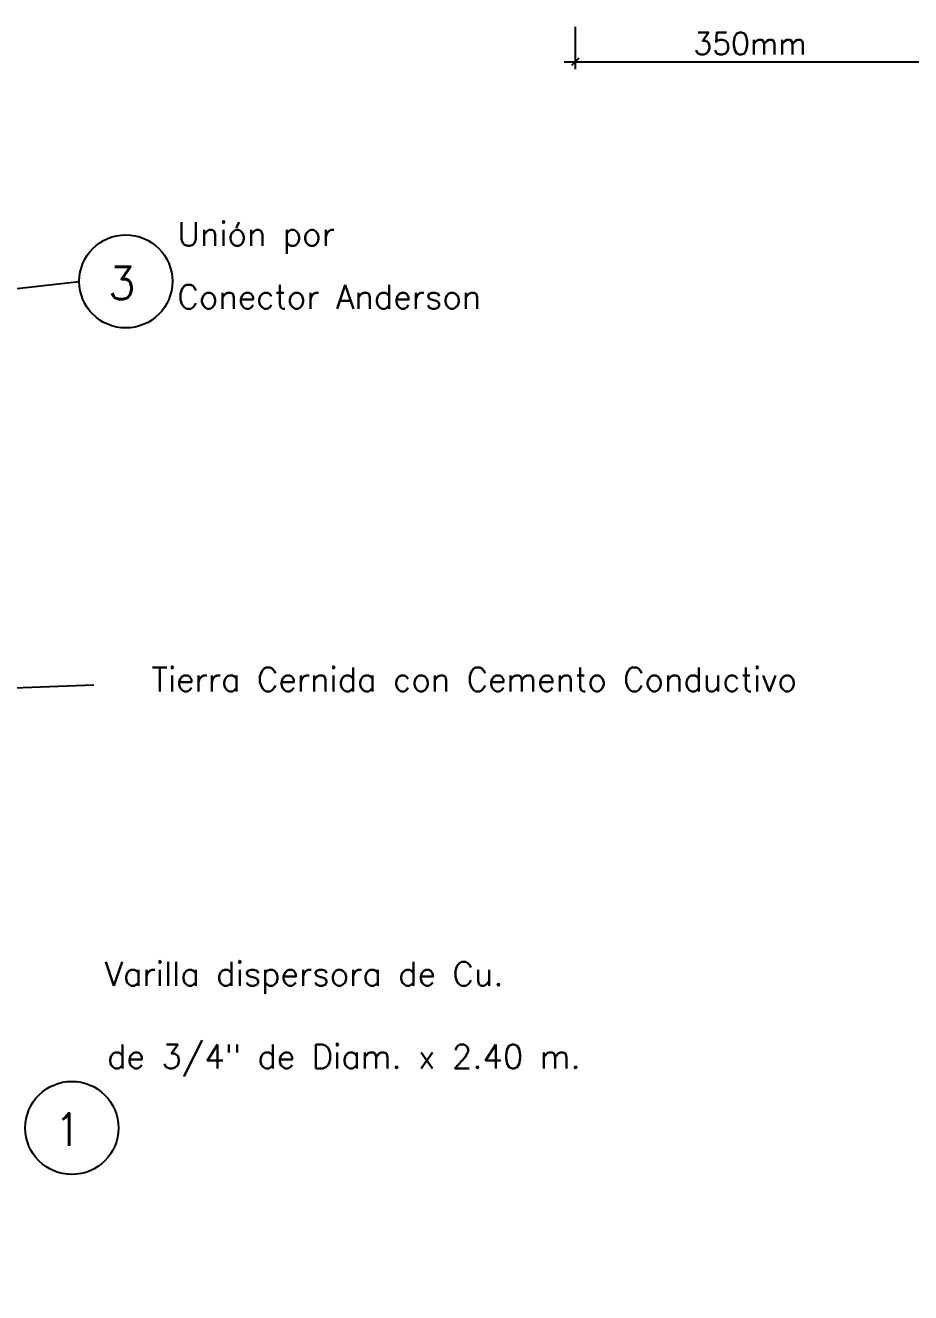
# Model space of a CAD drawing. Header units: inches. Extents: x 1693 to 10990, y 1878 to 5055.
# Drawn here: x 10284.51 to 10313.55, y 4518.24 to 4559.81 of the extents above; entities that cross this region are included whole.
import ezdxf

# ---------------------------------------------------------------- set-up
doc = ezdxf.new("R2010")
doc.units = ezdxf.units.IN
doc.layers.add('Armados BT', color=4, linetype='Continuous')
doc.layers.add('REFERENCIA', color=7, linetype='Continuous')
doc.styles.add('Romans', font='romans.shx')

msp = doc.modelspace()

# ---------------------------------------------------------------- hatches: boundary and pattern name
at = {"layer": 'REFERENCIA'}
h = msp.add_hatch(dxfattribs=at)
h.set_pattern_fill('ANSI38', color=2, scale=18.270378, style=0)
h.set_pattern_definition([(135, (10566.6485, 4219.846), (1.614888, 1.614888), []), (45, (10566.6485, 4219.846), (4.844665, 1.614888), [5.709493, -3.425696])])
h.paths.add_polyline_path([(10273.88, 4539.398), (10279.1, 4539.398), (10279.1, 4551.821), (10282.871, 4551.821), (10282.871, 4535.744), (10279.1, 4535.744), (10279.1, 4485.805), (10273.88, 4485.805)])
h.paths.add_polyline_path([(10279.1, 4559.809), (10282.871, 4559.809), (10282.871, 4552.331), (10279.1, 4552.331)])
h.paths.add_polyline_path([(10301.229, 4536.193), (10276.534, 4536.193), (10276.534, 4538.102), (10301.229, 4538.102)], flags=9)

# ---------------------------------------------------------------- linework, layer by layer
at = {"color": 2}
for p, q in [((10302.543, 4559.758, -0.291), (10302.543, 4558.371, -0.291)), ((10302.182, 4558.613, -0.291), (10314.724, 4558.613, -0.291))]:
    msp.add_line(p, q, dxfattribs=at)
at = {"color": 0, "linetype": 'ByBlock', "lineweight": -2}
msp.add_line((10302.663, 4558.733, -0.291), (10302.422, 4558.492, -0.291), dxfattribs=at)
at = {"layer": 'Armados BT', "color": 7}
for centre in [(10287.805, 4551.411, -0.291), (10286.036, 4523.643, -0.291)]:
    msp.add_circle(centre, 1.528, dxfattribs=at)
at = {"layer": 'REFERENCIA'}
for p, q in [((10266.266, 4549.108, -0.291), (10286.277, 4551.411, -0.291)), ((10269.741, 4537.539, -0.291), (10286.76, 4538.176, -0.291))]:
    msp.add_line(p, q, dxfattribs=at)

# ---------------------------------------------------------------- texts
at = {"color": 10, "style": 'Romans'}
msp.add_text('350mm', height=0.7236, dxfattribs=at).set_placement((10306.424, 4558.854, -0.291))
at = {"layer": 'Armados BT', "color": 7, "style": 'Romans'}
for s, p in [('3', (10287.217, 4550.825, -0.291)), ('1', (10285.448, 4523.058, -0.291))]:
    msp.add_text(s, height=1.067, dxfattribs=at).set_placement(p)
at = {"layer": 'REFERENCIA', "style": 'Romans'}
for s, height, p in [('Unión por ', 0.783, (10289.499, 4552.575, -0.291)), ('Conector Anderson', 0.78302, (10289.499, 4550.515, -0.291)), ('Tierra Cernida con Cemento Conductivo', 0.78302, (10288.65, 4537.964, -0.291)), ('Varilla dispersora de Cu.', 0.78302, (10287.111, 4528.307, -0.291)), ('de 3/4" de Diam. x 2.40 m.', 0.78302, (10287.191, 4525.595, -0.291))]:
    msp.add_text(s, height=height, dxfattribs=at).set_placement(p)

doc.saveas('drawing.dxf')
